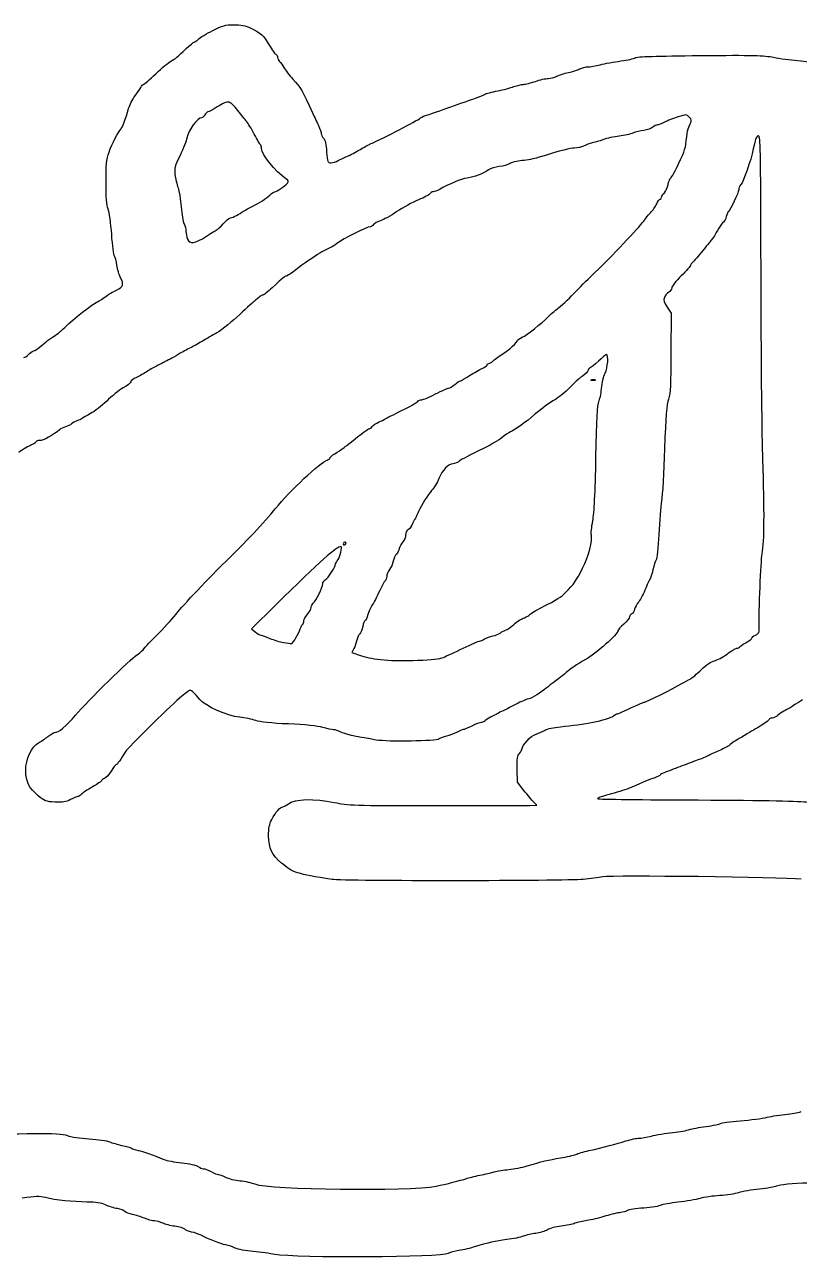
# Model space of a CAD drawing. Extents: x -192 to 192, y 100 to 188.
# Drawn here: x -75.47 to -57.5, y 142.49 to 171.13 of the extents above; entities that cross this region are included whole.
import ezdxf

# ---------------------------------------------------------------- set-up
doc = ezdxf.new("R2010")
doc.units = 0
doc.layers.add('Image', color=7, linetype='CONTINUOUS')

msp = doc.modelspace()

# ---------------------------------------------------------------- linework, layer by layer
at = {"layer": 'Image', "color": 7}
for points in [[(-71.254058, 166.217775)], [(-62.324321, 162.882758)], [(-68.015804, 159.090554)], [(-69.2075, 156.845846)], [(-65.7576, 156.440833)]]:
    msp.add_lwpolyline(points, close=True, dxfattribs=at)
for points in [[(-60.569321, 164.573758), (-60.476888, 164.433779), (-60.478763, 163.520575)], [(-69.661354, 157.647225), (-70.211217, 157.10735), (-70.125167, 157.031429)], [(-67.836254, 156.646133), (-67.882262, 156.556083), (-67.65505, 156.478688)], [(-63.890229, 153.352171), (-64.042775, 153.544842), (-64.048154, 153.846171)], [(-63.753025, 153.004504), (-63.5874, 153.007671), (-63.662542, 153.083592)]]:
    msp.add_lwpolyline(points, dxfattribs=at)
for points in [[(-71.443571, 170.789842), (-71.404283, 170.826758), (-71.254437, 170.917862), (-71.1106, 170.992296)], [(-71.1106, 170.992296), (-70.881308, 171.110954), (-70.821196, 171.127604), (-70.623117, 171.127308)], [(-70.623117, 171.127308), (-70.456504, 171.127308), (-70.351904, 171.105904), (-70.224808, 171.046729)], [(-70.224808, 171.046729), (-69.993642, 170.939092), (-69.923133, 170.874317), (-69.798654, 170.655254)], [(-71.724212, 170.570696), (-71.637529, 170.654317), (-71.554996, 170.722737), (-71.540812, 170.722737)], [(-71.540812, 170.722737), (-71.526621, 170.722737), (-71.482871, 170.752937), (-71.443571, 170.789842)], [(-72.080037, 170.283612), (-71.967842, 170.340492), (-71.937392, 170.365058), (-71.724212, 170.570696)], [(-69.798654, 170.655254), (-69.740662, 170.553183), (-69.673187, 170.457525), (-69.648712, 170.442687)], [(-69.648712, 170.442687), (-69.624237, 170.427842), (-69.604225, 170.394762), (-69.604225, 170.369171)], [(-61.309912, 170.360333), (-61.279637, 170.385475), (-60.797196, 170.401733), (-59.808229, 170.41095)], [(-59.808229, 170.41095), (-58.566375, 170.422525), (-58.313783, 170.416537), (-58.098096, 170.370712)], [(-72.431042, 169.989329), (-72.291325, 170.12415), (-72.133371, 170.256579), (-72.080037, 170.283612)], [(-69.604225, 170.369171), (-69.604225, 170.343579), (-69.583421, 170.301833), (-69.557987, 170.276412)], [(-69.557987, 170.276412), (-69.532554, 170.250979), (-69.48775, 170.185362), (-69.458417, 170.130592)], [(-69.458417, 170.130592), (-69.429083, 170.075825), (-69.334521, 169.955479), (-69.248275, 169.863154)], [(-62.854833, 170.017492), (-62.759683, 170.037908), (-62.641246, 170.075771), (-62.591646, 170.101646)], [(-62.591646, 170.101646), (-62.542042, 170.127525), (-62.458108, 170.148792), (-62.405104, 170.148908)], [(-62.405104, 170.148908), (-62.352117, 170.148908), (-62.22305, 170.170979), (-62.118292, 170.197696)], [(-62.118292, 170.197696), (-62.013554, 170.224417), (-61.798846, 170.263612), (-61.641187, 170.284796)], [(-61.641187, 170.284796), (-61.483525, 170.305979), (-61.33445, 170.339975), (-61.309912, 170.360333)], [(-58.098096, 170.370712), (-57.958908, 170.341112), (-57.708371, 170.307221), (-57.541346, 170.295404)], [(-57.541346, 170.295404), (-57.322129, 170.279879), (-57.215279, 170.256546), (-57.157192, 170.211512)], [(-72.712483, 169.744212), (-72.697404, 169.744212), (-72.570767, 169.854517), (-72.431042, 169.989329)], [(-69.248275, 169.863154), (-69.069083, 169.671329), (-69.030471, 169.604887), (-68.791846, 169.0778)], [(-63.900604, 169.742725), (-63.853567, 169.743767), (-63.728675, 169.774579), (-63.623075, 169.811696)], [(-63.623075, 169.811696), (-63.517471, 169.848812), (-63.384379, 169.879179), (-63.327321, 169.879179)], [(-63.327321, 169.879179), (-63.270254, 169.879179), (-63.179529, 169.901946), (-63.125712, 169.929783)], [(-63.125712, 169.929783), (-63.071883, 169.957621), (-62.949987, 169.997087), (-62.854833, 170.017492)], [(-72.917308, 169.467575), (-72.863521, 169.536212), (-72.801596, 169.626533), (-72.779696, 169.668292)], [(-72.779696, 169.668292), (-72.757804, 169.710046), (-72.72755, 169.744212), (-72.712483, 169.744212)], [(-64.801154, 169.510558), (-64.766896, 169.530242), (-64.630237, 169.566842), (-64.497475, 169.591887)], [(-64.497475, 169.591887), (-64.364696, 169.616929), (-64.195333, 169.660783), (-64.1211, 169.689329)], [(-64.1211, 169.689329), (-64.046867, 169.717883), (-63.947642, 169.741912), (-63.900604, 169.742725)], [(-73.061125, 169.180767), (-73.035821, 169.269879), (-72.971096, 169.398942), (-72.917308, 169.467575)], [(-70.743133, 169.332621), (-70.783308, 169.338529), (-70.899225, 169.289654), (-71.003479, 169.222958)], [(-70.527087, 169.136483), (-70.606887, 169.2396), (-70.702888, 169.326758), (-70.743133, 169.332621)], [(-65.588892, 169.216954), (-65.356912, 169.3005), (-65.098783, 169.392692), (-65.015271, 169.421812)], [(-65.015271, 169.421812), (-64.931758, 169.450937), (-64.835404, 169.490871), (-64.801154, 169.510558)], [(-73.244187, 168.698567), (-73.214958, 168.7193), (-73.12455, 168.957446), (-73.061125, 169.180767)], [(-71.370571, 168.967775), (-71.466475, 168.967775), (-71.672237, 168.680712), (-71.708292, 168.496604)], [(-71.291342, 169.035258), (-71.311208, 168.998142), (-71.346858, 168.967775), (-71.370571, 168.967775)], [(-71.223321, 169.102742), (-71.240867, 169.102742), (-71.271475, 169.072375), (-71.291342, 169.035258)], [(-71.003479, 169.222958), (-71.106846, 169.156837), (-71.205775, 169.102742), (-71.223321, 169.102742)], [(-70.322833, 168.881288), (-70.356175, 168.919575), (-70.448087, 169.034413), (-70.527087, 169.136483)], [(-68.791846, 169.0778), (-68.756133, 168.998929), (-68.696558, 168.868862), (-68.659442, 168.788767)], [(-67.458012, 168.357812), (-67.1204, 168.506671), (-66.385154, 168.887925), (-66.291512, 168.962696)], [(-66.291512, 168.962696), (-66.260383, 168.987542), (-66.184462, 169.020733), (-66.1228, 169.036467)], [(-66.1228, 169.036467), (-66.061125, 169.052187), (-65.820867, 169.1334), (-65.588892, 169.216954)], [(-60.315229, 168.986833), (-60.422321, 168.953067), (-60.563004, 168.897013), (-60.627863, 168.86225)], [(-60.054688, 168.982404), (-60.119188, 169.046904), (-60.124458, 169.047), (-60.315229, 168.986833)], [(-60.036729, 168.824258), (-59.993433, 168.907717), (-59.995154, 168.922867), (-60.054688, 168.982404)], [(-73.515562, 168.166525), (-73.449279, 168.363296), (-73.297587, 168.660692), (-73.244187, 168.698567)], [(-70.144937, 168.583333), (-70.209425, 168.708917), (-70.289479, 168.843), (-70.322833, 168.881288)], [(-68.659442, 168.788767), (-68.622325, 168.708671), (-68.591958, 168.622562), (-68.591958, 168.597404)], [(-61.1069, 168.674967), (-61.187217, 168.665583), (-61.300971, 168.636375), (-61.359704, 168.610129)], [(-60.901788, 168.745575), (-60.934288, 168.716154), (-61.026583, 168.684396), (-61.1069, 168.674967)], [(-60.794246, 168.799046), (-60.820892, 168.799046), (-60.869288, 168.774983), (-60.901788, 168.745575)], [(-60.627863, 168.86225), (-60.692721, 168.827483), (-60.767588, 168.799046), (-60.794246, 168.799046)], [(-60.136004, 168.343554), (-60.105471, 168.619), (-60.080508, 168.739879), (-60.036729, 168.824258)], [(-71.708292, 168.496604), (-71.720879, 168.432325), (-71.793279, 168.251446), (-71.869179, 168.09465)], [(-70.001529, 168.338838), (-70.015904, 168.347696), (-70.080433, 168.457746), (-70.144937, 168.583333)], [(-68.591958, 168.597404), (-68.591958, 168.572258), (-68.568117, 168.525321), (-68.538979, 168.493129)], [(-68.538979, 168.493129), (-68.505429, 168.456054), (-68.4789, 168.340625), (-68.466625, 168.178358)], [(-62.274879, 168.392988), (-62.306671, 168.391946), (-62.393408, 168.362513), (-62.467642, 168.326654)], [(-62.055554, 168.456804), (-62.144392, 168.422333), (-62.243088, 168.393621), (-62.274879, 168.392988)], [(-61.680254, 168.540946), (-61.797825, 168.529138), (-61.966717, 168.491271), (-62.055554, 168.456804)], [(-61.359704, 168.610129), (-61.418433, 168.583883), (-61.562683, 168.552746), (-61.680254, 168.540946)], [(-58.435308, 168.528875), (-58.473217, 168.5902), (-58.519662, 168.491525), (-58.570212, 168.242329)], [(-58.386496, 164.834354), (-58.395987, 168.200729), (-58.399521, 168.470954), (-58.435308, 168.528875)], [(-73.585821, 167.468346), (-73.585821, 167.87515), (-73.573937, 167.993271), (-73.515562, 168.166525)], [(-71.869179, 168.09465), (-71.991654, 167.841604), (-72.004758, 167.791379), (-71.985717, 167.647858)], [(-69.975392, 168.252246), (-69.975392, 168.290987), (-69.98715, 168.32995), (-70.001529, 168.338838)], [(-69.411042, 167.550596), (-69.666183, 167.723967), (-69.975392, 168.108408), (-69.975392, 168.252246)], [(-68.466625, 168.178358), (-68.448592, 167.939987), (-68.441896, 167.922125), (-68.370492, 167.922125)], [(-67.984596, 168.073525), (-67.919642, 168.101275), (-67.790575, 168.169542), (-67.697783, 168.225229)], [(-67.697783, 168.225229), (-67.604992, 168.280925), (-67.497092, 168.340583), (-67.458012, 168.357812)], [(-62.720708, 168.260467), (-62.825058, 168.259425), (-62.984596, 168.218054), (-63.564267, 168.040896)], [(-62.467642, 168.326654), (-62.541875, 168.290792), (-62.655754, 168.261013), (-62.720708, 168.260467)], [(-60.477542, 167.583775), (-60.43585, 167.618379), (-60.348771, 167.786871), (-60.20695, 168.107358)], [(-60.20695, 168.107358), (-60.174104, 168.181592), (-60.142175, 168.287879), (-60.136004, 168.343554)], [(-58.570212, 168.242329), (-58.624762, 167.97335), (-58.794367, 167.485129), (-58.857467, 167.415408)], [(-68.370492, 167.922125), (-68.328279, 167.922125), (-68.250758, 167.944837), (-68.198217, 167.972604)], [(-68.198217, 167.972604), (-68.145671, 168.000354), (-68.04955, 168.045779), (-67.984596, 168.073525)], [(-64.460633, 167.832675), (-64.552221, 167.820571), (-64.665108, 167.785817), (-64.711504, 167.755438)], [(-64.220525, 167.902892), (-64.261004, 167.876383), (-64.369054, 167.844779), (-64.460633, 167.832675)], [(-63.931521, 167.9728), (-64.050008, 167.960875), (-64.180054, 167.929413), (-64.220525, 167.902892)], [(-63.564267, 168.040896), (-63.647779, 168.015379), (-63.813054, 167.984738), (-63.931521, 167.9728)], [(-71.985717, 167.647858), (-71.973917, 167.558917), (-71.941546, 167.421754), (-71.913771, 167.343038)], [(-69.377983, 167.449371), (-69.344083, 167.490788), (-69.350083, 167.509167), (-69.411042, 167.550596)], [(-65.204554, 167.566292), (-65.352188, 167.5452), (-65.623475, 167.433483), (-65.858746, 167.296867)], [(-64.711504, 167.755438), (-64.861354, 167.657308), (-65.035792, 167.590396), (-65.204554, 167.566292)], [(-60.54415, 167.416708), (-60.532067, 167.488208), (-60.5021, 167.5634), (-60.477542, 167.583775)], [(-73.535912, 166.851483), (-73.571817, 166.943021), (-73.585821, 167.116033), (-73.585821, 167.468346)], [(-71.913771, 167.343038), (-71.886008, 167.264333), (-71.853571, 167.063187), (-71.841708, 166.896058)], [(-69.786496, 167.170996), (-69.743604, 167.21275), (-69.692029, 167.246917), (-69.671879, 167.246917)], [(-69.671879, 167.246917), (-69.627467, 167.246917), (-69.4354, 167.379217), (-69.377983, 167.449371)], [(-65.998542, 167.247396), (-66.029038, 167.247396), (-66.061538, 167.2272), (-66.070771, 167.203138)], [(-65.858746, 167.296867), (-65.905142, 167.269938), (-65.96805, 167.247667), (-65.998542, 167.247396)], [(-60.631154, 167.227833), (-60.595388, 167.260196), (-60.556233, 167.345196), (-60.54415, 167.416708)], [(-58.907871, 167.297554), (-58.907871, 167.228763), (-59.098979, 166.819267), (-59.144096, 166.791388)], [(-58.857467, 167.415408), (-58.885187, 167.384779), (-58.907871, 167.331738), (-58.907871, 167.297554)], [(-70.194717, 166.907721), (-70.003904, 167.001113), (-69.876737, 167.083129), (-69.786496, 167.170996)], [(-66.335892, 167.060346), (-66.472463, 167.005883), (-66.699667, 166.883242), (-66.840783, 166.787804)], [(-66.070771, 167.203138), (-66.08005, 167.179067), (-66.199308, 167.114808), (-66.335892, 167.060346)], [(-60.956554, 166.757667), (-60.901713, 166.813342), (-60.835675, 166.908242), (-60.809796, 166.968554)], [(-60.809796, 166.968554), (-60.783921, 167.028871), (-60.747775, 167.078217), (-60.729458, 167.078217)], [(-60.729458, 167.078217), (-60.711154, 167.078217), (-60.696171, 167.098642), (-60.696171, 167.1236)], [(-60.696171, 167.1236), (-60.696171, 167.148563), (-60.666908, 167.195463), (-60.631154, 167.227833)], [(-73.454046, 166.258333), (-73.471621, 166.514596), (-73.508467, 166.781521), (-73.535912, 166.851483)], [(-71.841708, 166.896058), (-71.829846, 166.728917), (-71.799954, 166.553488), (-71.775271, 166.506196)], [(-70.715992, 166.639554), (-70.672696, 166.639554), (-70.541746, 166.701692), (-70.430912, 166.774838)], [(-70.430912, 166.774838), (-70.375237, 166.811588), (-70.26895, 166.871375), (-70.194717, 166.907721)], [(-66.840783, 166.787804), (-66.9819, 166.692363), (-67.151508, 166.596408), (-67.217683, 166.574571)], [(-61.093021, 166.588954), (-61.072808, 166.626071), (-61.011396, 166.701992), (-60.956554, 166.757667)], [(-59.194712, 166.673121), (-59.206867, 166.617771), (-59.23635, 166.561), (-59.260225, 166.546979)], [(-59.144096, 166.791388), (-59.159788, 166.781688), (-59.182562, 166.728479), (-59.194712, 166.673121)], [(-71.775271, 166.506196), (-71.750596, 166.458917), (-71.730308, 166.379454), (-71.730204, 166.329629)], [(-71.005533, 166.369617), (-70.995621, 166.369617), (-70.932608, 166.43035), (-70.865546, 166.504583)], [(-70.865546, 166.504583), (-70.798483, 166.578817), (-70.731175, 166.639554), (-70.715992, 166.639554)], [(-67.450621, 166.437083), (-67.531142, 166.437083), (-68.108554, 166.151475), (-68.203838, 166.064517)], [(-67.378583, 166.485967), (-67.400896, 166.459079), (-67.433321, 166.437083), (-67.450621, 166.437083)], [(-67.217683, 166.574571), (-67.283863, 166.552725), (-67.356271, 166.512854), (-67.378583, 166.485967)], [(-62.147092, 165.468646), (-61.785204, 165.819767), (-61.136317, 166.509429), (-61.093021, 166.588954)], [(-59.36725, 166.4074), (-59.461537, 166.238342), (-59.493887, 166.18685), (-59.540138, 166.132188)], [(-59.260225, 166.546979), (-59.284096, 166.532954), (-59.332262, 166.470142), (-59.36725, 166.4074)], [(-73.389017, 165.7522), (-73.407204, 165.774321), (-73.436467, 166.002083), (-73.454046, 166.258333)], [(-71.730204, 166.329629), (-71.730204, 166.279796), (-71.715175, 166.200079), (-71.697083, 166.152483)], [(-71.697083, 166.152483), (-71.647829, 166.022933), (-71.52155, 166.041546), (-71.254058, 166.217775)], [(-71.254058, 166.217775), (-71.127292, 166.301288), (-71.015454, 166.369617), (-71.005533, 166.369617)], [(-59.540138, 166.132188), (-59.563104, 166.105038), (-59.666913, 165.976533), (-59.770796, 165.846625)], [(-68.355675, 165.966092), (-68.570121, 165.872446), (-68.848175, 165.692096), (-69.255183, 165.382633)], [(-68.203838, 166.064517), (-68.24095, 166.030646), (-68.309279, 165.98635), (-68.355675, 165.966092)], [(-59.770796, 165.846625), (-59.874704, 165.716717), (-59.973567, 165.605367), (-59.990533, 165.599175)], [(-73.332637, 165.543292), (-73.345446, 165.636083), (-73.370817, 165.730087), (-73.389017, 165.7522)], [(-73.245971, 165.248617), (-73.280829, 165.317896), (-73.319825, 165.4505), (-73.332637, 165.543292)], [(-60.021596, 165.548563), (-60.021596, 165.526917), (-60.120421, 165.412508), (-60.240921, 165.294317)], [(-59.990533, 165.599175), (-60.007488, 165.592954), (-60.021471, 165.570213), (-60.021596, 165.548563)], [(-73.343358, 164.9669), (-73.185542, 165.041787), (-73.167771, 165.0932), (-73.245971, 165.248617)], [(-69.406329, 165.289846), (-69.438604, 165.289846), (-69.473304, 165.260804), (-69.730846, 165.018217)], [(-69.255183, 165.382633), (-69.322308, 165.3316), (-69.390321, 165.289846), (-69.406329, 165.289846)], [(-62.733508, 164.884463), (-62.459342, 165.165946), (-62.470121, 165.155221), (-62.147092, 165.468646)], [(-60.240921, 165.294317), (-60.361425, 165.176133), (-60.460017, 165.0514), (-60.460017, 165.017133)], [(-73.627204, 164.795575), (-73.539012, 164.857575), (-73.411275, 164.934667), (-73.343358, 164.9669)], [(-69.730846, 165.018217), (-69.828371, 164.926354), (-69.924354, 164.851196), (-69.94415, 164.851196)], [(-60.460017, 165.017133), (-60.460017, 164.982863), (-60.4911, 164.938188), (-60.529113, 164.917846)], [(-74.512425, 164.12985), (-74.391892, 164.254925), (-73.843546, 164.682862), (-73.803804, 164.682862)], [(-73.803804, 164.682862), (-73.794842, 164.682862), (-73.715412, 164.733583), (-73.627204, 164.795575)], [(-70.148692, 164.701917), (-70.192525, 164.666213), (-70.373171, 164.503879), (-70.550138, 164.341188)], [(-70.024571, 164.809017), (-70.049013, 164.785817), (-70.104867, 164.737621), (-70.148692, 164.701917)], [(-69.94415, 164.851196), (-69.963942, 164.851196), (-70.000129, 164.832213), (-70.024571, 164.809017)], [(-63.121546, 164.523429), (-63.0358, 164.590925), (-62.861183, 164.753383), (-62.733508, 164.884463)], [(-60.629983, 164.7973), (-60.655658, 164.729775), (-60.644017, 164.686871), (-60.569321, 164.573758)], [(-60.529113, 164.917846), (-60.567117, 164.897504), (-60.612508, 164.843254), (-60.629983, 164.7973)], [(-58.347862, 161.038346), (-58.364629, 161.530138), (-58.382017, 163.238342), (-58.386496, 164.834354)], [(-63.328725, 164.3476), (-63.300529, 164.376821), (-63.207304, 164.455946), (-63.121546, 164.523429)], [(-74.800775, 163.889921), (-74.7157, 163.945596), (-74.58595, 164.053558), (-74.512425, 164.12985)], [(-70.550138, 164.341188), (-70.727108, 164.178488), (-70.954867, 164.001625), (-71.056275, 163.948154)], [(-63.926996, 163.870208), (-63.830938, 163.912029), (-63.474904, 164.196108), (-63.328725, 164.3476)], [(-75.13705, 163.631737), (-75.010387, 163.746062), (-74.95155, 163.791233), (-74.800775, 163.889921)], [(-71.056275, 163.948154), (-71.157679, 163.894683), (-71.301379, 163.812575), (-71.375613, 163.765692)], [(-64.391913, 163.477188), (-64.231458, 163.580583), (-64.036658, 163.758671), (-64.036658, 163.801975)], [(-64.036658, 163.801975), (-64.036658, 163.813258), (-63.987313, 163.843954), (-63.926996, 163.870208)], [(-75.391812, 163.467275), (-75.35865, 163.503917), (-75.301658, 163.543375), (-75.265154, 163.554962)], [(-75.265154, 163.554962), (-75.22865, 163.566542), (-75.171, 163.601096), (-75.13705, 163.631737)], [(-71.662425, 163.608075), (-71.745933, 163.568258), (-71.859817, 163.505383), (-71.915492, 163.468338)], [(-71.375613, 163.765692), (-71.449846, 163.718813), (-71.578913, 163.647879), (-71.662425, 163.608075)], [(-60.478763, 163.520575), (-60.480346, 162.763283), (-60.490258, 162.578554), (-60.536738, 162.43865)], [(-75.493358, 163.400654), (-75.470667, 163.400654), (-75.424975, 163.430633), (-75.391812, 163.467275)], [(-72.236042, 163.294767), (-72.263879, 163.277813), (-72.335033, 163.241683), (-72.394158, 163.214458)], [(-72.101075, 163.363283), (-72.147467, 163.342542), (-72.208204, 163.311713), (-72.236042, 163.294767)], [(-71.915492, 163.468338), (-71.971167, 163.431296), (-72.054679, 163.384025), (-72.101075, 163.363283)], [(-64.857179, 163.147638), (-64.795621, 163.173367), (-64.74525, 163.210367), (-64.74525, 163.229875)], [(-64.74525, 163.229875), (-64.74525, 163.249371), (-64.727546, 163.265338), (-64.705908, 163.265338)], [(-64.705908, 163.265338), (-64.684258, 163.265338), (-64.642504, 163.288683), (-64.613117, 163.317204)], [(-64.613117, 163.317204), (-64.583717, 163.345738), (-64.484179, 163.417725), (-64.391913, 163.477188)], [(-62.162208, 163.315938), (-62.250625, 163.232425), (-62.335529, 163.164096), (-62.350892, 163.164096)], [(-61.973096, 163.467775), (-61.9887, 163.467775), (-62.073804, 163.399446), (-62.162208, 163.315938)], [(-62.00745, 163.036213), (-61.944425, 163.161988), (-61.920079, 163.467775), (-61.973096, 163.467775)], [(-72.880321, 162.9393), (-72.952813, 162.907321), (-73.012117, 162.8616), (-73.012117, 162.837717)], [(-72.625092, 163.081208), (-72.692988, 163.035142), (-72.807838, 162.971283), (-72.880321, 162.9393)], [(-72.394158, 163.214458), (-72.453279, 163.187246), (-72.557204, 163.127288), (-72.625092, 163.081208)], [(-65.363842, 162.860429), (-65.347538, 162.860429), (-65.252058, 162.914533), (-65.151654, 162.980658)], [(-65.151654, 162.980658), (-65.05125, 163.046783), (-64.918725, 163.121921), (-64.857179, 163.147638)], [(-62.538858, 162.963179), (-62.605879, 162.917638), (-62.738762, 162.799121), (-62.834158, 162.699813)], [(-62.397912, 163.105046), (-62.408454, 163.072571), (-62.471837, 163.008733), (-62.538858, 162.963179)], [(-62.350892, 163.164096), (-62.366258, 163.164096), (-62.387408, 163.137525), (-62.397912, 163.105046)], [(-62.090517, 162.683446), (-62.079329, 162.808621), (-62.041942, 162.967354), (-62.00745, 163.036213)], [(-73.185371, 162.695333), (-73.280663, 162.640904), (-73.453938, 162.504225), (-73.570425, 162.3916)], [(-73.012117, 162.837717), (-73.012117, 162.813821), (-73.090083, 162.749742), (-73.185371, 162.695333)], [(-65.938979, 162.55675), (-65.795529, 162.630979), (-65.659221, 162.691717), (-65.636075, 162.691717)], [(-65.636075, 162.691717), (-65.612921, 162.691717), (-65.548875, 162.729679), (-65.493738, 162.776075)], [(-65.493738, 162.776075), (-65.4386, 162.822471), (-65.38015, 162.860429), (-65.363842, 162.860429)], [(-62.834158, 162.699813), (-62.929554, 162.600492), (-63.075929, 162.479254), (-63.159442, 162.430388)], [(-62.282142, 162.865738), (-62.328537, 162.865738), (-62.347521, 162.873438), (-62.324321, 162.882758)], [(-62.324321, 162.882758), (-62.301125, 162.892142), (-62.263162, 162.892142), (-62.239967, 162.882758)], [(-62.239967, 162.882758), (-62.216767, 162.873375), (-62.235746, 162.865738), (-62.282142, 162.865738)], [(-62.152479, 162.379767), (-62.129587, 162.421625), (-62.101704, 162.558283), (-62.090517, 162.683446)], [(-73.570425, 162.3916), (-73.686921, 162.278975), (-73.854104, 162.148604), (-73.94195, 162.1019)], [(-66.727092, 162.170175), (-66.545867, 162.259046), (-66.380779, 162.352004), (-66.360229, 162.376763)], [(-66.360229, 162.376763), (-66.339688, 162.401521), (-66.295179, 162.421779), (-66.261342, 162.421779)], [(-66.261342, 162.421779), (-66.227496, 162.421779), (-66.082433, 162.482517), (-65.938979, 162.55675)], [(-63.159442, 162.430388), (-63.32455, 162.333779), (-63.440371, 162.247929), (-63.648708, 162.067733)], [(-62.218675, 161.088942), (-62.201321, 161.947117), (-62.181887, 162.326), (-62.152479, 162.379767)], [(-60.536738, 162.43865), (-60.579771, 162.309154), (-60.600721, 162.041154), (-60.626883, 161.285696)], [(-73.94195, 162.1019), (-74.029796, 162.055188), (-74.118442, 162.003617), (-74.138942, 161.987292)], [(-67.107208, 161.978308), (-67.079371, 161.994971), (-66.908321, 162.081308), (-66.727092, 162.170175)], [(-74.524446, 161.792725), (-74.574183, 161.780758), (-74.63765, 161.7498), (-74.665488, 161.723933)], [(-74.387904, 161.8606), (-74.413267, 161.835242), (-74.474708, 161.804696), (-74.524446, 161.792725)], [(-74.259008, 161.932167), (-74.304542, 161.918163), (-74.362546, 161.885963), (-74.387904, 161.8606)], [(-74.138942, 161.987292), (-74.15945, 161.970971), (-74.213479, 161.946158), (-74.259008, 161.932167)], [(-67.483983, 161.746933), (-67.466892, 161.746933), (-67.433267, 161.770583), (-67.409279, 161.799496)], [(-67.409279, 161.799496), (-67.385288, 161.828408), (-67.318892, 161.873654), (-67.261738, 161.90005)], [(-67.261738, 161.90005), (-67.204588, 161.926429), (-67.135046, 161.961658), (-67.107208, 161.978308)], [(-63.648708, 162.067733), (-63.823871, 161.916208), (-64.09925, 161.722467), (-64.202367, 161.678188)], [(-74.665488, 161.723933), (-74.7908, 161.607483), (-75.056846, 161.462325), (-75.127896, 161.471638)], [(-67.987475, 161.368188), (-67.595829, 161.682758), (-67.510525, 161.746933), (-67.483983, 161.746933)], [(-64.402171, 161.539204), (-64.467379, 161.481954), (-64.696533, 161.351375), (-64.911396, 161.249017)], [(-64.202367, 161.678188), (-64.247054, 161.658996), (-64.336975, 161.59645), (-64.402171, 161.539204)], [(-75.315029, 161.3729), (-75.375342, 161.348279), (-75.508204, 161.270533), (-75.610275, 161.200138)], [(-75.205367, 161.449725), (-75.205367, 161.432096), (-75.254713, 161.397521), (-75.315029, 161.3729)], [(-75.127896, 161.471638), (-75.170504, 161.477225), (-75.205367, 161.467421), (-75.205367, 161.449725)], [(-68.279754, 161.1692), (-68.110508, 161.277304), (-68.045658, 161.321454), (-67.987475, 161.368188)], [(-64.911396, 161.249017), (-65.126271, 161.146663), (-65.338292, 161.034608), (-65.382546, 161.000013)], [(-60.626883, 161.285696), (-60.645642, 160.744363), (-60.676483, 160.197738), (-60.695433, 160.070971)], [(-69.650242, 159.900754), (-69.333454, 160.292904), (-68.610071, 160.97285), (-68.458496, 161.020967)], [(-68.458496, 161.020967), (-68.420504, 161.033029), (-68.389417, 161.055554), (-68.389417, 161.071021)], [(-68.389417, 161.071021), (-68.389417, 161.0865), (-68.340071, 161.130683), (-68.279754, 161.1692)], [(-65.534387, 160.936025), (-65.644321, 160.934317), (-65.778375, 160.794742), (-65.861654, 160.595092)], [(-65.382546, 161.000013), (-65.4268, 160.965404), (-65.495129, 160.936617), (-65.534387, 160.936025)], [(-62.292858, 159.611113), (-62.258892, 159.791204), (-62.235483, 160.257458), (-62.218675, 161.088942)], [(-58.362108, 158.845092), (-58.3108, 159.146654), (-58.306412, 159.822588), (-58.347862, 161.038346)], [(-65.861654, 160.595092), (-65.903179, 160.495542), (-65.979542, 160.368546), (-66.031346, 160.312871)], [(-66.031346, 160.312871), (-66.121954, 160.215492), (-66.255237, 160.000321), (-66.334425, 159.823604)], [(-70.817379, 158.659513), (-70.386529, 159.074121), (-69.900242, 159.591296), (-69.650242, 159.900754)], [(-66.334425, 159.823604), (-66.355208, 159.777208), (-66.388562, 159.708883), (-66.408542, 159.671767)], [(-60.695433, 160.070971), (-60.714379, 159.944208), (-60.742671, 159.594404), (-60.7583, 159.293633)], [(-66.492975, 159.509), (-66.519442, 159.456604), (-66.562196, 159.405621), (-66.587987, 159.395733)], [(-66.408542, 159.671767), (-66.428517, 159.63465), (-66.466508, 159.561408), (-66.492975, 159.509)], [(-62.324871, 159.280704), (-62.334571, 159.317725), (-62.320125, 159.4664), (-62.292858, 159.611113)], [(-66.6349, 159.280113), (-66.6349, 159.226429), (-66.663067, 159.154325), (-66.697504, 159.1199)], [(-66.587987, 159.395733), (-66.613792, 159.385821), (-66.6349, 159.333804), (-66.6349, 159.280113)], [(-62.529433, 158.510967), (-62.387779, 158.796288), (-62.292225, 159.155854), (-62.324871, 159.280704)], [(-60.7583, 159.293633), (-60.773925, 158.992875), (-60.802313, 158.727154), (-60.821388, 158.703142)], [(-68.134896, 159.013792), (-68.239117, 159.013792), (-68.583933, 158.705092), (-69.661354, 157.647225)], [(-68.202779, 158.710108), (-68.154204, 158.766279), (-68.098875, 159.013792), (-68.134896, 159.013792)], [(-68.080758, 159.079588), (-68.088142, 159.057317), (-68.076017, 159.045171), (-68.053767, 159.052596)], [(-68.015804, 159.090554), (-68.020025, 159.130896), (-68.066262, 159.123083), (-68.080758, 159.079588)], [(-68.053767, 159.052596), (-68.031496, 159.059975), (-68.014412, 159.0771), (-68.015804, 159.090554)], [(-66.781904, 158.970421), (-66.7939, 158.922633), (-66.824617, 158.862633), (-66.850158, 158.837088)], [(-66.697504, 159.1199), (-66.731933, 159.085463), (-66.769912, 159.018196), (-66.781904, 158.970421)], [(-71.938646, 157.472721), (-71.8419, 157.605083), (-71.129242, 158.359392), (-70.817379, 158.659513)], [(-68.271837, 158.575142), (-68.257929, 158.621538), (-68.226854, 158.682271), (-68.202779, 158.710108)], [(-66.921996, 158.674446), (-66.935946, 158.61055), (-66.975762, 158.52205), (-67.010462, 158.477792)], [(-66.850158, 158.837088), (-66.875704, 158.811538), (-66.908037, 158.738358), (-66.921996, 158.674446)], [(-60.821388, 158.703142), (-60.84045, 158.679146), (-60.875204, 158.576), (-60.898625, 158.473929)], [(-58.435837, 157.047483), (-58.439004, 157.580104), (-58.395092, 158.651242), (-58.362108, 158.845092)], [(-68.497783, 158.244233), (-68.417646, 158.302704), (-68.303312, 158.470158), (-68.271837, 158.575142)], [(-67.010462, 158.477792), (-67.045154, 158.433538), (-67.07355, 158.362308), (-67.07355, 158.319508)], [(-62.924492, 157.948746), (-62.726879, 158.143154), (-62.676329, 158.215088), (-62.529433, 158.510967)], [(-60.898625, 158.473929), (-60.922042, 158.371858), (-60.952813, 158.273163), (-60.967004, 158.254604)], [(-68.775946, 157.699158), (-68.713554, 157.750929), (-68.558212, 158.069933), (-68.558212, 158.146267)], [(-68.558212, 158.146267), (-68.558212, 158.175896), (-68.531021, 158.219979), (-68.497783, 158.244233)], [(-67.10645, 158.22135), (-67.124546, 158.210175), (-67.194508, 158.084008), (-67.261929, 157.940996)], [(-67.07355, 158.319508), (-67.07355, 158.276708), (-67.088358, 158.232538), (-67.10645, 158.22135)], [(-60.967004, 158.254604), (-60.981196, 158.236046), (-61.033804, 158.122163), (-61.083921, 158.001533)], [(-67.261929, 157.940996), (-67.329342, 157.797971), (-67.403012, 157.658192), (-67.425654, 157.630354)], [(-63.512904, 157.582188), (-63.076175, 157.810129), (-63.046808, 157.828421), (-62.924492, 157.948746)], [(-61.083921, 158.001533), (-61.134029, 157.880908), (-61.202821, 157.751842), (-61.236783, 157.714725)], [(-68.912467, 157.441579), (-68.866092, 157.4955), (-68.828154, 157.565771), (-68.828154, 157.597721)], [(-68.828154, 157.597721), (-68.828154, 157.629679), (-68.804658, 157.675329), (-68.775946, 157.699158)], [(-67.425654, 157.630354), (-67.448292, 157.602517), (-67.485229, 157.515208), (-67.507733, 157.436338)], [(-63.766804, 157.424525), (-63.766804, 157.438363), (-63.652546, 157.509304), (-63.512904, 157.582188)], [(-61.32095, 157.556896), (-61.333279, 157.5072), (-61.364775, 157.458325), (-61.390933, 157.448288)], [(-61.236783, 157.714725), (-61.27075, 157.677608), (-61.308625, 157.606583), (-61.32095, 157.556896)], [(-72.355133, 157.011092), (-72.187571, 157.180838), (-72.000142, 157.388575), (-71.938646, 157.472721)], [(-69.025196, 157.206888), (-69.009612, 157.224521), (-68.996842, 157.262479), (-68.996821, 157.291246)], [(-68.996821, 157.291246), (-68.996821, 157.320008), (-68.958842, 157.387663), (-68.912467, 157.441579)], [(-67.578075, 157.292933), (-67.59425, 157.292933), (-67.617604, 157.233063), (-67.629975, 157.159904)], [(-67.507733, 157.436338), (-67.530233, 157.357462), (-67.561887, 157.292933), (-67.578075, 157.292933)], [(-64.117946, 157.209304), (-64.0483, 157.273096), (-63.9408, 157.341963), (-63.879062, 157.362338)], [(-63.879062, 157.362338), (-63.817312, 157.382717), (-63.766804, 157.410704), (-63.766804, 157.424525)], [(-61.573471, 157.212608), (-61.647704, 157.145533), (-61.708442, 157.075921), (-61.708442, 157.057908)], [(-61.4385, 157.382292), (-61.4385, 157.356025), (-61.499238, 157.279671), (-61.573471, 157.212608)], [(-61.390933, 157.448288), (-61.417096, 157.438271), (-61.4385, 157.408546), (-61.4385, 157.382292)], [(-72.726296, 156.6181), (-72.689729, 156.664496), (-72.522704, 156.841338), (-72.355133, 157.011092)], [(-70.125167, 157.031429), (-70.077829, 156.989675), (-70.018446, 156.955508), (-69.993171, 156.955508)], [(-69.993171, 156.955508), (-69.967917, 156.955508), (-69.873858, 156.922738), (-69.784167, 156.882688)], [(-69.2075, 156.845846), (-69.172367, 156.896883), (-69.123346, 156.991783), (-69.098567, 157.056738)], [(-69.098567, 157.056738), (-69.073796, 157.121692), (-69.040783, 157.189258), (-69.025196, 157.206888)], [(-67.69825, 156.988863), (-67.723442, 156.96795), (-67.75445, 156.902546), (-67.767167, 156.843504)], [(-67.629975, 157.159904), (-67.642333, 157.086733), (-67.673058, 157.009758), (-67.69825, 156.988863)], [(-64.803192, 156.867833), (-64.762087, 156.893854), (-64.675317, 156.925913), (-64.610362, 156.939071)], [(-64.610362, 156.939071), (-64.545408, 156.952242), (-64.469487, 156.982304), (-64.44165, 157.005879)], [(-64.44165, 157.005879), (-64.413812, 157.029458), (-64.358087, 157.058771), (-64.317808, 157.071033)], [(-64.317808, 157.071033), (-64.277525, 157.083288), (-64.187592, 157.145508), (-64.117946, 157.209304)], [(-61.708442, 157.057908), (-61.708442, 156.979238), (-62.220017, 156.525521), (-62.462654, 156.388992)], [(-58.604188, 156.889738), (-58.604188, 156.908283), (-58.566229, 156.937883), (-58.519833, 156.955525)], [(-58.519833, 156.955525), (-58.4733, 156.973217), (-58.435633, 157.014446), (-58.435837, 157.047483)], [(-69.784167, 156.882688), (-69.694475, 156.842642), (-69.552767, 156.799113), (-69.469258, 156.785975)], [(-69.469258, 156.785975), (-69.385746, 156.772825), (-69.307062, 156.760033), (-69.294408, 156.757558)], [(-69.294408, 156.757558), (-69.281746, 156.755142), (-69.242646, 156.794813), (-69.2075, 156.845846)], [(-67.767167, 156.843504), (-67.779875, 156.784479), (-67.810958, 156.695663), (-67.836254, 156.646133)], [(-65.7576, 156.440833), (-65.692646, 156.469504), (-65.48585, 156.566658), (-65.298062, 156.656742)], [(-65.298062, 156.656742), (-65.110267, 156.746825), (-64.938908, 156.820538), (-64.917271, 156.820538)], [(-64.917271, 156.820538), (-64.895633, 156.820538), (-64.844292, 156.841817), (-64.803192, 156.867833)], [(-59.177113, 156.517392), (-59.077996, 156.591338), (-58.977958, 156.651842), (-58.954792, 156.651842)], [(-58.954792, 156.651842), (-58.931638, 156.651842), (-58.891875, 156.672646), (-58.86645, 156.698079)], [(-58.86645, 156.698079), (-58.841017, 156.723513), (-58.771604, 156.769454), (-58.712196, 156.800171)], [(-58.712196, 156.800171), (-58.652788, 156.8309), (-58.604188, 156.8712), (-58.604188, 156.889738)], [(-74.294008, 155.099696), (-74.02485, 155.417358), (-72.992229, 156.431179), (-72.878, 156.489921)], [(-72.878, 156.489921), (-72.831142, 156.514025), (-72.762875, 156.571704), (-72.726296, 156.6181)], [(-67.65505, 156.478688), (-67.377171, 156.384021), (-66.974992, 156.351396), (-66.348092, 156.372683)], [(-66.348092, 156.372683), (-66.0262, 156.383608), (-65.838067, 156.405321), (-65.7576, 156.440833)], [(-62.462654, 156.388992), (-62.636279, 156.291296), (-62.861392, 156.140846), (-62.906292, 156.092513)], [(-59.773221, 156.156317), (-59.64925, 156.277354), (-59.545925, 156.34755), (-59.471071, 156.361596)], [(-59.471071, 156.361596), (-59.408513, 156.373333), (-59.276229, 156.443442), (-59.177113, 156.517392)], [(-62.906292, 156.092513), (-62.93395, 156.062725), (-63.088679, 155.941063), (-63.277458, 155.80065)], [(-60.033671, 155.939217), (-59.994046, 155.957458), (-59.876842, 156.05515), (-59.773221, 156.156317)], [(-63.277458, 155.80065), (-63.296017, 155.786846), (-63.35675, 155.740179), (-63.412425, 155.696933)], [(-61.087779, 155.403375), (-61.056738, 155.403375), (-60.430479, 155.716875), (-60.240692, 155.827425)], [(-60.240692, 155.827425), (-60.166458, 155.870667), (-60.073296, 155.920963), (-60.033671, 155.939217)], [(-71.879038, 155.495525), (-72.171858, 155.236763), (-73.081592, 154.338879), (-73.1259, 154.2649)], [(-71.637117, 155.672671), (-71.660313, 155.672671), (-71.769175, 155.592596), (-71.879038, 155.495525)], [(-71.409354, 155.464196), (-71.543146, 155.625233), (-71.595654, 155.673304), (-71.637117, 155.672671)], [(-63.412425, 155.696933), (-63.562758, 155.580167), (-63.751517, 155.470958), (-63.80445, 155.470133)], [(-70.484246, 155.050171), (-70.777129, 155.080725), (-71.276433, 155.304183), (-71.409354, 155.464196)], [(-64.0704, 155.353121), (-64.191029, 155.289171), (-64.327688, 155.221179), (-64.374083, 155.202029)], [(-63.80445, 155.470133), (-63.830092, 155.470133), (-63.949775, 155.417075), (-64.0704, 155.353121)], [(-61.556642, 155.199129), (-61.330779, 155.309375), (-61.114988, 155.403375), (-61.087779, 155.403375)], [(-57.42325, 155.459429), (-57.717283, 155.269342), (-57.763392, 155.241229), (-57.861437, 155.192221)], [(-74.779213, 154.694788), (-74.689025, 154.694788), (-74.511729, 154.842738), (-74.294008, 155.099696)], [(-70.113079, 154.9745), (-70.198133, 155.0037), (-70.365158, 155.037746), (-70.484246, 155.050171)], [(-69.351075, 154.895663), (-69.754413, 154.912763), (-70.010388, 154.939242), (-70.113079, 154.9745)], [(-64.873775, 154.930679), (-64.905154, 154.930679), (-65.00675, 154.893025), (-65.099542, 154.847379)], [(-64.793733, 154.968163), (-64.806375, 154.947717), (-64.842396, 154.930846), (-64.873775, 154.930679)], [(-64.665217, 155.053025), (-64.723263, 155.026813), (-64.7811, 154.988621), (-64.793733, 154.968163)], [(-64.50905, 155.133954), (-64.536888, 155.115671), (-64.607167, 155.07925), (-64.665217, 155.053025)], [(-64.374083, 155.202029), (-64.420479, 155.182883), (-64.481212, 155.15225), (-64.50905, 155.133954)], [(-63.044329, 154.830992), (-62.507658, 154.882775), (-61.947821, 154.991638), (-61.846267, 155.06395)], [(-61.846267, 155.06395), (-61.792583, 155.102163), (-61.735833, 155.133396), (-61.720146, 155.133342)], [(-61.720146, 155.133342), (-61.704442, 155.133342), (-61.630875, 155.162888), (-61.556642, 155.199129)], [(-58.199321, 155.001658), (-58.199321, 154.984863), (-58.271446, 154.928113), (-58.3596, 154.87555)], [(-58.131837, 155.032196), (-58.168954, 155.032196), (-58.199321, 155.018446), (-58.199321, 155.001658)], [(-58.004842, 155.091246), (-58.037571, 155.058771), (-58.094721, 155.032196), (-58.131837, 155.032196)], [(-57.861437, 155.192221), (-57.907567, 155.169158), (-57.9721, 155.123721), (-58.004842, 155.091246)], [(-74.936913, 154.604013), (-74.877579, 154.653938), (-74.806604, 154.694788), (-74.779213, 154.694788)], [(-68.559217, 154.816092), (-68.675763, 154.850088), (-68.967433, 154.879392), (-69.351075, 154.895663)], [(-68.30615, 154.762063), (-68.343854, 154.762063), (-68.457738, 154.786492), (-68.559217, 154.816092)], [(-68.13635, 154.708613), (-68.192025, 154.737904), (-68.268429, 154.761946), (-68.30615, 154.762063)], [(-67.31755, 154.523263), (-67.837763, 154.612783), (-68.042063, 154.659033), (-68.13635, 154.708613)], [(-65.454342, 154.699279), (-65.519021, 154.664642), (-65.625079, 154.624929), (-65.690033, 154.611033)], [(-65.302504, 154.763329), (-65.321333, 154.762288), (-65.389663, 154.733929), (-65.454342, 154.699279)], [(-65.099542, 154.847379), (-65.192333, 154.801729), (-65.283671, 154.763908), (-65.302504, 154.763329)], [(-63.935475, 154.312783), (-63.935475, 154.403604), (-63.729838, 154.623021), (-63.6087, 154.661458)], [(-63.6087, 154.661458), (-63.537883, 154.683929), (-63.443354, 154.725338), (-63.398625, 154.753488)], [(-63.398625, 154.753488), (-63.353883, 154.781633), (-63.19445, 154.816513), (-63.044329, 154.830992)], [(-58.574346, 154.745808), (-58.604304, 154.727017), (-58.693671, 154.673683), (-58.772942, 154.627288)], [(-58.3596, 154.87555), (-58.44775, 154.822996), (-58.544379, 154.764608), (-58.574346, 154.745808)], [(-75.448204, 153.814471), (-75.451913, 154.072779), (-75.312296, 154.374596), (-75.150396, 154.458508)], [(-75.150396, 154.458508), (-75.092321, 154.4886), (-74.99625, 154.554083), (-74.936913, 154.604013)], [(-65.855413, 154.547483), (-65.920175, 154.495046), (-67.04525, 154.476413), (-67.31755, 154.523263)], [(-65.690033, 154.611033), (-65.754988, 154.597138), (-65.829408, 154.568538), (-65.855413, 154.547483)], [(-59.101696, 154.417171), (-59.1343, 154.388425), (-59.2369, 154.331371), (-59.329692, 154.290404)], [(-58.979729, 154.506188), (-59.014208, 154.485983), (-59.069083, 154.445925), (-59.101696, 154.417171)], [(-58.772942, 154.627288), (-58.852204, 154.580892), (-58.945258, 154.5264), (-58.979729, 154.506188)], [(-73.1259, 154.2649), (-73.2483, 154.060558), (-73.325721, 153.952458), (-73.349667, 153.952458)], [(-64.048154, 153.846171), (-64.052583, 154.090929), (-64.042458, 154.159783), (-63.994525, 154.212917)], [(-63.994525, 154.212917), (-63.962046, 154.248896), (-63.935475, 154.293825), (-63.935475, 154.312783)], [(-59.599629, 154.165379), (-59.655304, 154.137583), (-59.776775, 154.087488), (-59.869567, 154.054038)], [(-59.329692, 154.290404), (-59.422483, 154.249429), (-59.543954, 154.193163), (-59.599629, 154.165379)], [(-75.1609, 153.230142), (-75.370146, 153.405408), (-75.444558, 153.556754), (-75.448204, 153.814471)], [(-73.464546, 153.802854), (-73.512767, 153.720575), (-73.582542, 153.643629), (-73.619592, 153.631875)], [(-73.349667, 153.952458), (-73.364629, 153.952458), (-73.416329, 153.885142), (-73.464546, 153.802854)], [(-60.274475, 153.902221), (-60.404383, 153.852154), (-60.560021, 153.793717), (-60.620333, 153.772342)], [(-59.869567, 154.054038), (-59.962358, 154.020592), (-60.144567, 153.952275), (-60.274475, 153.902221)], [(-73.686963, 153.581925), (-73.686963, 153.566213), (-73.783338, 153.499458), (-73.901142, 153.433583)], [(-73.619592, 153.631875), (-73.656646, 153.620104), (-73.686963, 153.597638), (-73.686963, 153.581925)], [(-60.856529, 153.648025), (-60.972975, 153.611475), (-61.128008, 153.546933), (-61.387971, 153.426758)], [(-60.729996, 153.710604), (-60.729996, 153.698025), (-60.786937, 153.669863), (-60.856529, 153.648025)], [(-60.620333, 153.772342), (-60.68065, 153.750958), (-60.729996, 153.723175), (-60.729996, 153.710604)], [(-74.770746, 153.081117), (-74.978692, 153.092863), (-75.012379, 153.105725), (-75.1609, 153.230142)], [(-74.239913, 153.210125), (-74.261108, 153.210125), (-74.338008, 153.178208), (-74.410808, 153.139196)], [(-74.158333, 153.261975), (-74.182004, 153.23345), (-74.218708, 153.210125), (-74.239913, 153.210125)], [(-73.901142, 153.433583), (-74.018933, 153.367713), (-74.134671, 153.290488), (-74.158333, 153.261975)], [(-63.662542, 153.083592), (-63.703867, 153.12535), (-63.806325, 153.246208), (-63.890229, 153.352171)], [(-61.792879, 153.291842), (-61.959904, 153.243371), (-62.117712, 153.197204), (-62.143567, 153.189246)], [(-61.387971, 153.426758), (-61.443646, 153.401021), (-61.625854, 153.340304), (-61.792879, 153.291842)], [(-74.410808, 153.139196), (-74.517538, 153.081992), (-74.587208, 153.070738), (-74.770746, 153.081117)], [(-69.740125, 152.6774), (-69.653712, 152.844817), (-69.54255, 152.973892), (-69.484787, 152.973892)], [(-69.484787, 152.973892), (-69.462696, 152.973892), (-69.404442, 153.005483), (-69.355354, 153.044104)], [(-69.355354, 153.044104), (-69.211117, 153.157554), (-68.733883, 153.172063), (-68.294021, 153.076371)], [(-68.294021, 153.076371), (-67.95755, 153.003171), (-67.892025, 153.001083), (-65.933292, 153.001254)], [(-65.933292, 153.001254), (-64.825237, 153.001254), (-63.844117, 153.002838), (-63.753025, 153.004504)], [(-62.143567, 153.189246), (-62.169412, 153.181338), (-62.183046, 153.16725), (-62.17385, 153.158054)], [(-62.17385, 153.158054), (-62.164679, 153.148879), (-61.118571, 153.136858), (-59.849237, 153.131388)], [(-59.849237, 153.131388), (-58.240446, 153.124429), (-57.469792, 153.109096), (-57.30515, 153.080679)], [(-69.812604, 152.300121), (-69.814312, 152.477213), (-69.796967, 152.567275), (-69.740125, 152.6774)], [(-69.513025, 151.667092), (-69.734821, 151.851758), (-69.809875, 152.010367), (-69.812604, 152.300121)], [(-68.338887, 151.286163), (-69.181404, 151.4184), (-69.235379, 151.435917), (-69.513025, 151.667092)], [(-62.518337, 151.288579), (-62.901608, 151.247529), (-68.078979, 151.2454), (-68.338887, 151.286163)], [(-62.062817, 151.345233), (-62.155608, 151.330979), (-62.360596, 151.305483), (-62.518337, 151.288579)], [(-57.456992, 151.291225), (-57.947108, 151.339425), (-61.806175, 151.384671), (-62.062817, 151.345233)], [(-58.870288, 145.683213), (-58.638046, 145.702067), (-58.357913, 145.739542), (-58.247763, 145.766471)], [(-58.247763, 145.766471), (-58.137604, 145.793413), (-57.926008, 145.8257), (-57.777546, 145.838238)], [(-57.777546, 145.838238), (-57.629079, 145.850767), (-57.486296, 145.878488), (-57.460263, 145.899829)], [(-60.438917, 145.412813), (-60.274233, 145.429988), (-60.098508, 145.459767), (-60.048413, 145.478967)], [(-60.048413, 145.478967), (-59.998325, 145.498179), (-59.823708, 145.531438), (-59.660375, 145.552875)], [(-59.660375, 145.552875), (-59.497054, 145.574308), (-59.347479, 145.6047), (-59.327983, 145.620388)], [(-59.327983, 145.620388), (-59.308475, 145.636079), (-59.102521, 145.66435), (-58.870288, 145.683213)], [(-76.406371, 145.329054), (-76.277708, 145.362567), (-75.978317, 145.3799), (-75.418363, 145.386258)], [(-75.418363, 145.386258), (-74.741875, 145.393958), (-74.593637, 145.386258), (-74.479992, 145.340846)], [(-74.479992, 145.340846), (-74.401942, 145.309308), (-74.189312, 145.277379), (-73.975829, 145.265138)], [(-73.975829, 145.265138), (-73.772771, 145.253483), (-73.560196, 145.223), (-73.503433, 145.197375)], [(-73.503433, 145.197375), (-73.446675, 145.171763), (-73.317758, 145.134046), (-73.216954, 145.11355)], [(-62.383371, 144.992604), (-62.038396, 145.070063), (-61.742592, 145.147217), (-61.522942, 145.217013)], [(-61.522942, 145.217013), (-61.411592, 145.252396), (-61.277129, 145.281196), (-61.224121, 145.281004)], [(-61.224121, 145.281004), (-61.171125, 145.281004), (-61.040142, 145.303371), (-60.93305, 145.331121)], [(-60.93305, 145.331121), (-60.82595, 145.358875), (-60.603588, 145.395633), (-60.438917, 145.412813)], [(-73.216954, 145.11355), (-73.116146, 145.09305), (-73.01745, 145.063671), (-72.997629, 145.048258)], [(-72.997629, 145.048258), (-72.977804, 145.032829), (-72.908442, 145.010233), (-72.843488, 144.998021)], [(-72.843488, 144.998021), (-72.732413, 144.977154), (-72.496533, 144.894358), (-72.242358, 144.787017)], [(-63.041346, 144.822796), (-62.892879, 144.846321), (-62.733446, 144.883079), (-62.68705, 144.904463)], [(-62.68705, 144.904463), (-62.640654, 144.925858), (-62.504, 144.965513), (-62.383371, 144.992604)], [(-72.242358, 144.787017), (-72.180829, 144.761038), (-71.994933, 144.725754), (-71.829238, 144.708608)], [(-71.829238, 144.708608), (-71.658175, 144.690917), (-71.495483, 144.654675), (-71.452767, 144.624758)], [(-71.452767, 144.624758), (-71.4114, 144.595783), (-71.354133, 144.572067), (-71.325504, 144.572067)], [(-64.239196, 144.553867), (-64.118567, 144.565817), (-63.928767, 144.603429), (-63.817417, 144.637454)], [(-63.817417, 144.637454), (-63.478413, 144.741033), (-63.322958, 144.778158), (-63.041346, 144.822796)], [(-71.325504, 144.572067), (-71.296887, 144.572067), (-71.216813, 144.5417), (-71.147558, 144.504583)], [(-71.147558, 144.504583), (-71.0783, 144.467467), (-71.002021, 144.4371), (-70.978046, 144.4371)], [(-70.978046, 144.4371), (-70.954067, 144.4371), (-70.879433, 144.409063), (-70.812192, 144.374779)], [(-70.812192, 144.374779), (-70.74495, 144.3405), (-70.5937, 144.303404), (-70.476075, 144.292354)], [(-65.926313, 144.168688), (-65.699975, 144.212988), (-65.349417, 144.300254), (-65.234596, 144.340879)], [(-65.234596, 144.340879), (-65.178921, 144.360579), (-65.034671, 144.396471), (-64.914046, 144.420638)], [(-64.914046, 144.420638), (-64.793417, 144.444808), (-64.641575, 144.479783), (-64.576621, 144.498363)], [(-64.576621, 144.498363), (-64.511667, 144.516942), (-64.359825, 144.541913), (-64.239196, 144.553867)], [(-70.476075, 144.292354), (-70.358442, 144.281317), (-70.203521, 144.247688), (-70.131796, 144.217646)], [(-70.131796, 144.217646), (-69.81035, 144.083004), (-66.557558, 144.045129), (-65.926313, 144.168688)], [(-58.423929, 144.099192), (-58.606604, 144.079537), (-58.825096, 144.041154), (-58.909463, 144.013908)], [(-58.035896, 144.164008), (-58.066629, 144.148025), (-58.241246, 144.118858), (-58.423929, 144.099192)], [(-57.30515, 144.23935), (-57.63955, 144.232179), (-57.970371, 144.198087), (-58.035896, 144.164008)], [(-74.990554, 143.901429), (-75.135771, 143.936437), (-75.222871, 143.933896), (-75.530429, 143.885658)], [(-74.024471, 143.798179), (-74.362671, 143.801887), (-74.748875, 143.843162), (-74.990554, 143.901429)], [(-73.598967, 143.732054), (-73.696875, 143.776521), (-73.821983, 143.795967), (-74.024471, 143.798179)], [(-60.309304, 143.794687), (-60.492904, 143.774221), (-60.672088, 143.741967), (-60.707504, 143.723008)], [(-59.801933, 143.882367), (-59.897383, 143.854612), (-60.125704, 143.815167), (-60.309304, 143.794687)], [(-59.345625, 143.948596), (-59.501133, 143.93995), (-59.706475, 143.910121), (-59.801933, 143.882367)], [(-58.909463, 144.013908), (-58.993829, 143.986662), (-59.190104, 143.957275), (-59.345625, 143.948596)], [(-73.322546, 143.6458), (-73.398308, 143.658604), (-73.5227, 143.697417), (-73.598967, 143.732054)], [(-73.147171, 143.577187), (-73.167858, 143.602125), (-73.246783, 143.633), (-73.322546, 143.6458)], [(-72.971792, 143.508575), (-73.047554, 143.521387), (-73.126471, 143.552262), (-73.147171, 143.577187)], [(-72.695358, 143.422333), (-72.771638, 143.456971), (-72.896029, 143.495783), (-72.971792, 143.508575)], [(-61.674783, 143.549667), (-61.758292, 143.538679), (-61.922104, 143.499067), (-62.038808, 143.461642)], [(-61.484413, 143.599829), (-61.505604, 143.583229), (-61.591271, 143.560654), (-61.674783, 143.549667)], [(-61.108879, 143.659287), (-61.294233, 143.643187), (-61.463217, 143.616425), (-61.484413, 143.599829)], [(-60.707504, 143.723008), (-60.742913, 143.704058), (-60.923529, 143.675379), (-61.108879, 143.659287)], [(-72.462213, 143.358612), (-72.514163, 143.358612), (-72.619079, 143.387696), (-72.695358, 143.422333)], [(-72.271092, 143.307892), (-72.324246, 143.335383), (-72.410246, 143.3582), (-72.462213, 143.358612)], [(-71.986263, 143.235792), (-72.089771, 143.247958), (-72.217946, 143.280404), (-72.271092, 143.307892)], [(-71.760646, 143.168571), (-71.781238, 143.193379), (-71.882771, 143.223633), (-71.986263, 143.235792)], [(-63.025917, 143.238129), (-63.145746, 143.225233), (-63.28935, 143.187496), (-63.345025, 143.154271)], [(-62.705367, 143.30435), (-62.761842, 143.280825), (-62.906092, 143.251025), (-63.025917, 143.238129)], [(-62.426846, 143.370371), (-62.523558, 143.357587), (-62.648892, 143.327887), (-62.705367, 143.30435)], [(-62.038808, 143.461642), (-62.155504, 143.424208), (-62.330121, 143.383137), (-62.426846, 143.370371)], [(-71.600063, 143.101179), (-71.667792, 143.113433), (-71.74005, 143.143758), (-71.760646, 143.168571)], [(-71.375696, 143.025829), (-71.431371, 143.055025), (-71.532338, 143.088937), (-71.600063, 143.101179)], [(-70.805421, 142.803971), (-70.924088, 142.826233), (-71.199142, 142.933237), (-71.375696, 143.025829)], [(-64.289813, 142.925804), (-64.561521, 142.891967), (-64.69375, 142.8618), (-65.065883, 142.748762)], [(-63.901775, 143.004654), (-63.966729, 142.979779), (-64.141346, 142.9443), (-64.289813, 142.925804)], [(-63.614967, 143.071867), (-63.707754, 143.059783), (-63.836821, 143.029529), (-63.901775, 143.004654)], [(-63.345025, 143.154271), (-63.4007, 143.121046), (-63.522175, 143.083958), (-63.614967, 143.071867)], [(-70.585654, 142.730025), (-70.643467, 142.758862), (-70.742367, 142.792142), (-70.805421, 142.803971)], [(-70.168913, 142.648229), (-70.340304, 142.664375), (-70.527838, 142.701183), (-70.585654, 142.730025)], [(-69.671708, 142.583246), (-69.773779, 142.602846), (-69.997525, 142.632087), (-70.168913, 142.648229)], [(-65.648825, 142.606412), (-65.767567, 142.511692), (-69.196175, 142.49195), (-69.671708, 142.583246)], [(-65.43705, 142.664017), (-65.529842, 142.651225), (-65.625142, 142.625308), (-65.648825, 142.606412)], [(-65.065883, 142.748762), (-65.177233, 142.714933), (-65.344258, 142.676808), (-65.43705, 142.664017)]]:
    msp.add_open_spline(points, degree=3, dxfattribs=at)

doc.saveas('drawing.dxf')
